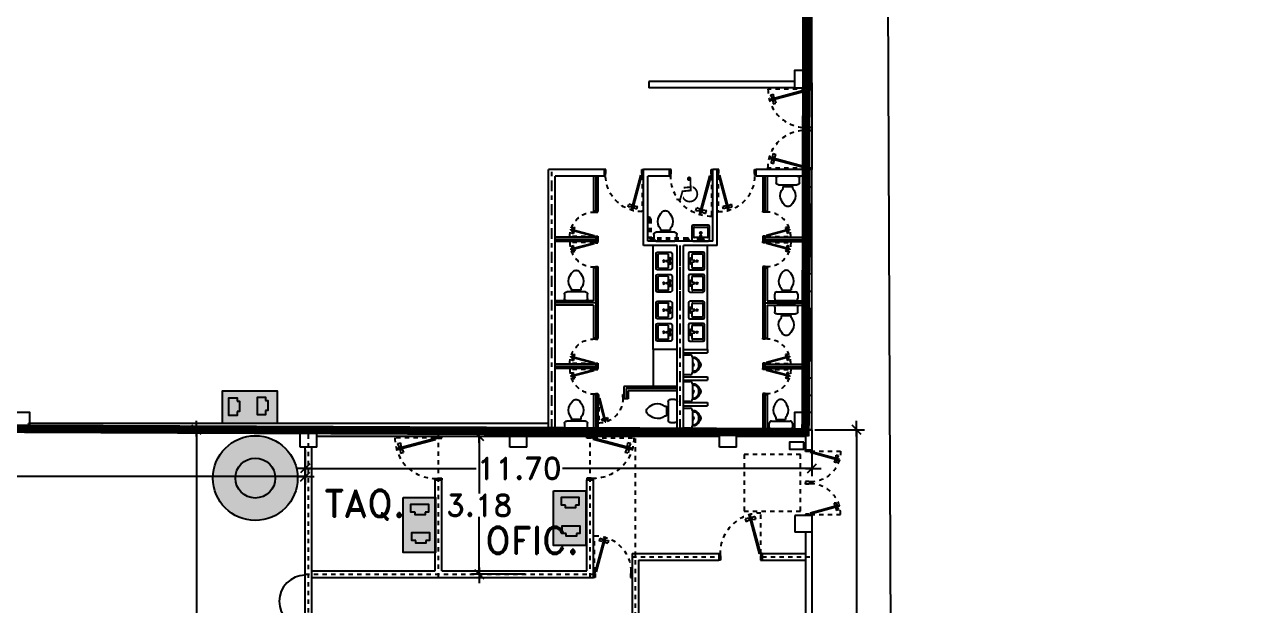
# Model space of a CAD drawing. Header units: millimetres. Extents: x 1590 to 1932, y -48 to 167.
# Drawn here: x 1756.28 to 1784.45, y 70.02 to 83.41 of the extents above; entities that cross this region are included whole.
import ezdxf

# ---------------------------------------------------------------- set-up
doc = ezdxf.new("R2010")
doc.units = ezdxf.units.MM
doc.header["$LTSCALE"] = 0.1
doc.header["$MEASUREMENT"] = 0
doc.header["$PDMODE"] = 35
doc.header["$PDSIZE"] = 0.75
for name, pattern in [('CENTER2', [1.125, 0.75, -0.125, 0.125, -0.125]), ('CENTERX2', [4, 2.5, -0.5, 0.5, -0.5]), ('HIDDEN', [0.375, 0.25, -0.125]), ('HIDDEN2', [0.1875, 0.125, -0.0625])]:
    doc.linetypes.add(name, pattern=pattern)
doc.layers.get('0').update_dxf_attribs({"linetype": 'CONTINUOUS'})
doc.layers.get('DEFPOINTS').update_dxf_attribs({"linetype": 'CONTINUOUS'})
for name, color, linetype in [('_KTI_CONTROL', 7, 'CONTINUOUS'), ('CABLEADO', 172, 'CONTINUOUS'), ('CALLES', 3, 'CONTINUOUS'), ('CAMARAS', 253, 'CONTINUOUS'), ('Eth2Salidas', 5, 'CONTINUOUS'), ('FC', 8, 'HIDDEN2'), ('HANDI', 8, 'CONTINUOUS'), ('P-FIXT', 1, 'CONTINUOUS'), ('PARED', 4, 'CONTINUOUS'), ('TERRENO', 4, 'CONTINUOUS'), ('TEXT', 3, 'CONTINUOUS')]:
    doc.layers.add(name, color=color, linetype=linetype)
doc.styles.add('ATT', font='txt')
doc.styles.add('ROMAND', font='romand.shx')
doc.dimstyles.new('URBA', dxfattribs={"dimtxt": 20, "dimasz": 0.5, "dimexe": 1.25, "dimexo": 0.63, "dimgap": 0.63, "dimtad": 0, "dimtih": 1, "dimtoh": 1, "dimzin": 1, "dimdsep": 46, "dimtxsty": 'ROMAND', "dimcen": 2.5, "dimclrd": 1, "dimclre": 1, "dimclrt": 3, "dimadec": 0, "dimazin": 0, "dimtfac": 1, "dimtmove": 0, "dimatfit": 3, "dimfxl": 1, "dimtvp": 1, "dimtolj": 1, "dimtzin": 1, "dimarcsym": 0})

# ---------------------------------------------------------------- blocks, each defined once
blk = doc.blocks.new('P-GIRO-D')
at = {"color": 2}
for p, q in [((-0.31, 0.963), (-0.389, 0.952)), ((-0.389, 0.952), (-0.371, 0.884)), ((-0.297, 0.915), (-0.371, 0.884)), ((-0.281, 1.048), (-0.31, 1.041)), ((-0.31, 1.041), (-0.069, 0.142)), ((-0.31, 0.963), (-0.297, 0.915)), ((-0.288, 0.958), (-0.307, 0.953)), ((-0.28, 0.929), (-0.299, 0.924)), ((-0.281, 1.048), (-0.04, 0.15)), ((-0.239, 0.971), (-0.259, 0.966)), ((-0.232, 0.942), (-0.251, 0.937)), ((-0.242, 0.981), (-0.167, 1.011)), ((-0.242, 0.981), (-0.229, 0.933)), ((-0.229, 0.933), (-0.149, 0.944)), ((-0.167, 1.011), (-0.149, 0.944)), ((-1, 0.15), (-0.97, 0.15)), ((-0.96, 0), (-1, 0)), ((-0.97, 0.15), (-0.97, 0.1)), ((-0.97, 0.1), (-0.96, 0.1)), ((-0.96, 0.1), (-0.96, 0)), ((-0.04, 0.15), (-0.069, 0.142)), ((-0.04, 0.1), (-0.04, 0)), ((-0.03, 0.1), (-0.04, 0.1)), ((-0.04, 0), (0, 0)), ((-0.03, 0.15), (-0.03, 0.1)), ((0, 0.15), (-0.03, 0.15))]:
    blk.add_line(p, q, dxfattribs=at)
at = {"color": 1, "linetype": 'HIDDEN2'}
blk.add_line((-0.03, 0.15), (-0.03, 1.08), dxfattribs=at)
blk.add_arc((-0.04, 0.15), 0.93, 89.3839, 180, dxfattribs=at)
blk = doc.blocks.new('15PTOI01')
at = {"color": 0, "linetype": 'ByBlock'}
for p, q in [((0, -8.5), (0, 8.5)), ((2, 10.5), (6, 10.5)), ((8, 8.5), (8, -8.5)), ((9.5, 4.375), (9.5, -4.375)), ((11.25, 4.375), (9.5, 4.375)), ((6, -10.5), (2, -10.5)), ((11.25, -4.375), (9.5, -4.375))]:
    blk.add_line(p, q, dxfattribs=at)
for centre, radius, start, end in [((2, 8.5), 2, 90, 180), ((6, 8.5), 2, 0, 90), ((17.766404, -2.827313), 9.712715, 75.184599, 132.137709), ((13.6875, -12.03125), 19.717859, 49.950272, 70.559965), ((23.458333, 0), 4.229167, 313.602819, 46.397181), ((2, -8.5), 2, 180, 270), ((6, -8.5), 2, 270, 0), ((17.766404, 2.827313), 9.712715, 227.862291, 284.815401), ((13.6875, 12.03125), 19.717859, 289.440035, 310.049728)]:
    blk.add_arc(centre, radius, start, end, dxfattribs=at)
at = {"color": 0, "linetype": 'ByBlock', "style": 'ATT'}
for tag, p, flags in [('ITEM', (0, -23), 3), ('ROOM_NUMBER', (0, -32), 1)]:
    blk.add_attdef(tag, p, '', height=6, dxfattribs=dict(at, flags=flags))
blk = doc.blocks.new('ss1')
at = {"layer": '_KTI_CONTROL', "color": 1}
for points in [[(0.141, 0.122, 0), (0.141, 0.122, 0), (0.141, 0.122, 0), (0.141, 0.122, 0), (0.141, 0.122, 0)], [(0.141, 0.122, 0), (0.141, 0.122, 0), (0.141, 0.122, 0), (0.141, 0.122, 0), (0.141, 0.122, 0), (0.141, 0.122, 0), (0.141, 0.122, 0), (0.141, 0.122, 0), (0.141, 0.122, 0), (0.141, 0.122, 0), (0.141, 0.122, 0)]]:
    blk.add_polyline3d(points, dxfattribs=at)
at = {"layer": '_KTI_CONTROL'}
for points in [[(0.141, 0.122, 0), (0.141, 0.122, 0), (0.141, 0.122, 0), (0.141, 0.122, 0)], [(0.141, 0.122, 0), (0.141, 0.122, 0)]]:
    blk.add_polyline3d(points, dxfattribs=at)
at = {"layer": 'P-FIXT', "xscale": 0.0254, "yscale": 0.0254, "zscale": 0.0254}
blk.add_blockref('15PTOI01', (17.719, 12.528), dxfattribs=at)
blk = doc.blocks.new('UTP1$0$DIMBLOCK')
at = {"color": 1}
blk.add_line((-7.5, 0), (10.5, 0), dxfattribs=at)
at = {"color": 4}
blk.add_line((-5.25, -5.25), (5.25, 5.25), dxfattribs=at)
blk = doc.blocks.new('*D301')
at = {"layer": 'CALLES', "color": 1, "linetype": 'Continuous', "transparency": 16777216}
for p, q in [((1762.575, 74.065), (1760.069, 74.065)), ((1760.249, 74.045), (1760.249, 63.335)), ((1760.249, 52.085), (1760.249, 62.795)), ((1762.575, 52.065), (1760.069, 52.065))]:
    blk.add_line(p, q, dxfattribs=at)
at = {"layer": 'DEFPOINTS', "color": 0, "linetype": 'Continuous', "transparency": 16777216}
for p in [(1762.637, 74.065), (1760.249, 52.065), (1762.637, 52.065)]:
    blk.add_point(p, dxfattribs=at)
at = {"layer": 'CALLES', "color": 1, "linetype": 'Continuous', "transparency": 16777216, "xscale": 0.02, "yscale": 0.02, "zscale": 0.02}
for p, rotation in [((1760.249, 74.065), 90), ((1760.249, 52.065), 270)]:
    blk.add_blockref('UTP1$0$DIMBLOCK', p, dxfattribs=dict(at, rotation=rotation))
at = {"layer": 'CALLES', "color": 3, "linetype": 'Continuous', "transparency": 16777216, "insert": (1760.249, 63.065), "char_height": 0.5, "attachment_point": 5, "style": 'ROMAND'}
blk.add_mtext('\\A1;22.00', dxfattribs=at)
blk = doc.blocks.new('*D302')
at = {"layer": 'CALLES', "color": 1, "linetype": 'Continuous', "transparency": 16777216}
for p, q in [((1767.944, 73.915), (1766.591, 73.915)), ((1766.771, 73.895), (1766.771, 72.598)), ((1766.771, 70.76), (1766.771, 72.058)), ((1767.824, 70.74), (1766.591, 70.74))]:
    blk.add_line(p, q, dxfattribs=at)
at = {"layer": 'DEFPOINTS', "color": 0, "linetype": 'Continuous', "transparency": 16777216}
for p in [(1768.006, 73.915), (1766.771, 70.74), (1767.886, 70.74)]:
    blk.add_point(p, dxfattribs=at)
at = {"layer": 'CALLES', "color": 1, "linetype": 'Continuous', "transparency": 16777216, "xscale": 0.02, "yscale": 0.02, "zscale": 0.02}
for p, rotation in [((1766.771, 73.915), 90), ((1766.771, 70.74), 270)]:
    blk.add_blockref('UTP1$0$DIMBLOCK', p, dxfattribs=dict(at, rotation=rotation))
at = {"layer": 'CALLES', "color": 3, "linetype": 'Continuous', "transparency": 16777216, "insert": (1766.771, 72.328), "char_height": 0.5, "attachment_point": 5, "style": 'ROMAND'}
blk.add_mtext('\\A1;3.18', dxfattribs=at)
blk = doc.blocks.new('15PLAV06')
at = {"color": 0, "linetype": 'ByBlock'}
for p, q in [((0, 8.5), (0, -8.5)), ((16.5, 10), (1.5, 10)), ((2, -1.5), (2, 1.5)), ((7, 0.5), (3, 1.5)), ((4, 1.25), (4, 7.25)), ((4.75, 8), (15.25, 8)), ((7, -0.5), (7, 0.5)), ((16, 7.25), (16, -7.25)), ((18, -8.5), (18, 8.5)), ((1.5, -10), (16.5, -10)), ((3, -1.5), (7, -0.5)), ((4, -7.25), (4, -1.25)), ((15.25, -8), (4.75, -8))]:
    blk.add_line(p, q, dxfattribs=at)
for centre in [(2.5, 2.5), (9.5, 0), (2.5, -2.5)]:
    blk.add_circle(centre, 1, dxfattribs=at)
for centre, radius, start, end in [((1.5, 8.5), 1.5, 90, 180), ((4.75, 7.25), 0.75, 90, 180), ((15.25, 7.25), 0.75, 0, 90), ((16.5, 8.5), 1.5, 0, 90), ((1.5, -8.5), 1.5, 180, 270), ((4.75, -7.25), 0.75, 180, 270), ((15.25, -7.25), 0.75, 270, 0), ((16.5, -8.5), 1.5, 270, 0)]:
    blk.add_arc(centre, radius, start, end, dxfattribs=at)
at = {"color": 0, "linetype": 'ByBlock', "style": 'ATT'}
for tag, p, flags in [('ROOM_NUMBER', (0, -29), 1), ('ITEM', (0, -20), 3)]:
    blk.add_attdef(tag, p, '', height=6, dxfattribs=dict(at, flags=flags))
blk = doc.blocks.new('HANDI')
at = {"const_width": 0.0887}
blk.add_lwpolyline([(0.248, 0.911, 1), (0.336, 0.911, 1)], format="xyb", close=True, dxfattribs=at)
at = {"const_width": 0.0703}
blk.add_lwpolyline([(0.854, 0.176), (0.723, 0.124), (0.591, 0.458), (0.278, 0.458), (0.239, 0.907)], dxfattribs=at)
blk.add_lwpolyline([(0.17, 0.572, 1.299531), (0.584, 0.19, 0.358805)], format="xyb", dxfattribs=at)
for points in [[(0.151, 0.602), (0.182, 0.619), (0.189, 0.543)], [(0.299, 0.623), (0.305, 0.553), (0.535, 0.623), (0.535, 0.553)], [(0.553, 0.207), (0.576, 0.271), (0.615, 0.174)]]:
    blk.add_solid(points)
blk = doc.blocks.new('*D323')
at = {"color": 1, "linetype": 'Continuous', "transparency": 16777216}
for p, q in [((1743.028, 73.853), (1743.028, 72.807)), ((1762.757, 73.603), (1762.757, 72.807)), ((1743.048, 72.987), (1751.702, 72.987)), ((1762.737, 72.987), (1753.766, 72.987))]:
    blk.add_line(p, q, dxfattribs=at)
at = {"layer": 'DEFPOINTS', "color": 0, "linetype": 'Continuous', "transparency": 16777216}
for p in [(1743.028, 73.915), (1762.757, 73.665), (1743.028, 72.987)]:
    blk.add_point(p, dxfattribs=at)
at = {"color": 1, "linetype": 'Continuous', "transparency": 16777216, "xscale": 0.02, "yscale": 0.02, "zscale": 0.02, "rotation": 180}
blk.add_blockref('UTP1$0$DIMBLOCK', (1743.028, 72.987), dxfattribs=at)
at = {"color": 1, "linetype": 'Continuous', "transparency": 16777216, "xscale": 0.02, "yscale": 0.02, "zscale": 0.02}
blk.add_blockref('UTP1$0$DIMBLOCK', (1762.757, 72.987), dxfattribs=at)
at = {"color": 3, "linetype": 'Continuous', "transparency": 16777216, "insert": (1752.734, 72.987), "char_height": 0.5, "attachment_point": 5, "style": 'ROMAND'}
blk.add_mtext('\\A1;20.05', dxfattribs=at)
blk = doc.blocks.new('*D363')
at = {"color": 1, "linetype": 'Continuous', "transparency": 16777216}
for p, q in [((1774.447, 74.003), (1774.447, 72.998)), ((1762.757, 73.54), (1762.757, 72.998)), ((1762.777, 73.178), (1766.697, 73.178)), ((1774.427, 73.178), (1768.69, 73.178))]:
    blk.add_line(p, q, dxfattribs=at)
at = {"layer": 'DEFPOINTS', "color": 0, "linetype": 'Continuous', "transparency": 16777216}
for p in [(1774.447, 74.065), (1762.757, 73.603), (1774.447, 73.178)]:
    blk.add_point(p, dxfattribs=at)
at = {"color": 1, "linetype": 'Continuous', "transparency": 16777216, "xscale": 0.02, "yscale": 0.02, "zscale": 0.02, "rotation": 180}
blk.add_blockref('UTP1$0$DIMBLOCK', (1762.757, 73.178), dxfattribs=at)
at = {"color": 1, "linetype": 'Continuous', "transparency": 16777216, "xscale": 0.02, "yscale": 0.02, "zscale": 0.02}
blk.add_blockref('UTP1$0$DIMBLOCK', (1774.447, 73.178), dxfattribs=at)
at = {"color": 3, "linetype": 'Continuous', "transparency": 16777216, "insert": (1767.694, 73.178), "char_height": 0.5, "attachment_point": 5, "style": 'ROMAND'}
blk.add_mtext('\\A1;11.70', dxfattribs=at)
blk = doc.blocks.new('*D364')
at = {"color": 1, "linetype": 'Continuous', "transparency": 16777216}
for p, q in [((1774.51, 74.065), (1775.657, 74.065)), ((1775.477, 74.045), (1775.477, 52.554)), ((1775.477, 26.085), (1775.477, 52.014)), ((1774.51, 26.065), (1775.657, 26.065))]:
    blk.add_line(p, q, dxfattribs=at)
at = {"layer": 'DEFPOINTS', "color": 0, "linetype": 'Continuous', "transparency": 16777216}
for p in [(1774.447, 74.065), (1774.447, 26.065), (1775.477, 26.065)]:
    blk.add_point(p, dxfattribs=at)
at = {"color": 1, "linetype": 'Continuous', "transparency": 16777216, "xscale": 0.02, "yscale": 0.02, "zscale": 0.02}
for p, rotation in [((1775.477, 74.065), 90), ((1775.477, 26.065), 270)]:
    blk.add_blockref('UTP1$0$DIMBLOCK', p, dxfattribs=dict(at, rotation=rotation))
at = {"color": 3, "linetype": 'Continuous', "transparency": 16777216, "insert": (1775.477, 52.284), "char_height": 0.5, "attachment_point": 5, "style": 'ROMAND'}
blk.add_mtext('\\A1;48.10', dxfattribs=at)
blk = doc.blocks.new('15PURN02')
at = {"color": 0, "linetype": 'ByBlock'}
for p, q in [((0, 9), (6, 9)), ((0, -9), (0, 9)), ((8, 7), (8, -7)), ((6, -9), (0, -9))]:
    blk.add_line(p, q, dxfattribs=at)
for centre, radius, start, end in [((6, 7), 2, 0, 90), ((8.25, 0.25), 6.75, 16.60688, 92.1211), ((8, 0), 1.5, 270, 90), ((8.25, 0.25), 5.75, 357.8789, 92.1211), ((13.5, 0), 2.5, 271.07073, 88.92927), ((6, -7), 2, 270, 0), ((8.25, -0.25), 6.75, 267.8789, 343.39312), ((8.25, -0.25), 5.75, 267.8789, 2.1211)]:
    blk.add_arc(centre, radius, start, end, dxfattribs=at)
at = {"color": 0, "linetype": 'ByBlock', "style": 'ATT'}
for tag, p, flags in [('ITEM', (0, -21), 3), ('ROOM_NUMBER', (0, -30), 1)]:
    blk.add_attdef(tag, p, '', height=6, dxfattribs=dict(at, flags=flags))
blk = doc.blocks.new('dosSALIDAS')
at = {"layer": 'Eth2Salidas', "linetype": 'Continuous'}
h = blk.add_hatch(color=0, dxfattribs=at)
h.dxf.hatch_style = 1
h.paths.add_polyline_path([(0.325, 0), (0, 0), (0, -0.55), (0.325, -0.55)])
h.paths.add_polyline_path([(0.12, -0.171), (0.12, -0.146), (0.079, -0.146), (0.079, -0.065), (0.255, -0.065), (0.255, -0.146), (0.222, -0.146), (0.222, -0.171)], flags=16)
h.paths.add_polyline_path([(0.264, -0.351), (0.264, -0.431), (0.23, -0.431), (0.23, -0.456), (0.128, -0.456), (0.128, -0.431), (0.087, -0.431), (0.087, -0.351)], flags=16)
h = blk.add_hatch(color=256, dxfattribs=at)
h.dxf.hatch_style = 1
h.paths.add_polyline_path([(0.222, -0.171), (0.222, -0.146), (0.255, -0.146), (0.255, -0.065), (0.079, -0.065), (0.079, -0.146), (0.12, -0.146), (0.12, -0.171)])
h = blk.add_hatch(color=256, dxfattribs=at)
h.dxf.hatch_style = 1
h.paths.add_polyline_path([(0.23, -0.456), (0.23, -0.431), (0.264, -0.431), (0.264, -0.351), (0.087, -0.351), (0.087, -0.431), (0.128, -0.431), (0.128, -0.456)])
at = {"layer": 'Eth2Salidas', "color": 18, "linetype": 'Continuous', "true_color": 0x000000}
blk.add_lwpolyline([(0, 0), (0.325, 0), (0.325, -0.55), (0, -0.55)], close=True, dxfattribs=at)
for points in [[(0.12, -0.146), (0.079, -0.146), (0.079, -0.065), (0.255, -0.065), (0.255, -0.146), (0.222, -0.146)], [(0.222, -0.146), (0.222, -0.171), (0.12, -0.171), (0.12, -0.146)], [(0.128, -0.431), (0.087, -0.431), (0.087, -0.351), (0.264, -0.351), (0.264, -0.431), (0.23, -0.431)], [(0.23, -0.431), (0.23, -0.456), (0.128, -0.456), (0.128, -0.431)]]:
    blk.add_lwpolyline(points, dxfattribs=at)
blk = doc.blocks.new('A$C2b54071f')
at = {"layer": 'Eth2Salidas', "color": 0, "linetype": 'Continuous', "xscale": 2.294213201718801, "yscale": 2.294213201718801, "zscale": 2.294213201718801}
blk.add_blockref('dosSALIDAS', (0, 1.262), dxfattribs=at)
blk = doc.blocks.new('cams')
at = {"layer": 'CAMARAS', "linetype": 'Continuous', "true_color": 0xffffff}
h = blk.add_hatch(color=7, dxfattribs=at)
h.dxf.hatch_style = 1
h.paths.add_polyline_path([(-0.977, 0, 1), (0.977, 0, 1)])
h.paths.add_polyline_path([(0.46, 0, -1), (-0.46, 0, -1)], flags=16)
at = {"layer": 'CAMARAS', "linetype": 'Continuous', "true_color": 0x939598}
h = blk.add_hatch(color=252, dxfattribs=at)
h.dxf.hatch_style = 1
h.paths.add_polyline_path([(-0.46, 0, 1), (0.46, 0, 1)])
at = {"layer": 'CAMARAS', "color": 0, "linetype": 'Continuous'}
for radius in [0.977, 0.977, 0.977, 0.46]:
    blk.add_circle((0, 0), radius, dxfattribs=at)

msp = doc.modelspace()

# ---------------------------------------------------------------- linework, layer by layer
at = {"color": 1, "linetype": 'Continuous'}
for p, q in [((1774.2971, 79.9154), (1774.2971, 80.0654)), ((1774.2971, 79.6654), (1774.4471, 79.6654)), ((1774.2971, 78.8654), (1774.4471, 78.8654)), ((1774.2971, 78.4654), (1774.4471, 78.4654)), ((1774.2971, 77.6654), (1774.4471, 77.6654)), ((1774.2971, 77.2654), (1774.4471, 77.2654)), ((1774.2971, 76.4654), (1774.4471, 76.4654)), ((1774.2971, 76.0654), (1774.4471, 76.0654)), ((1774.2971, 75.2654), (1774.4471, 75.2654)), ((1774.2971, 74.8654), (1774.4471, 74.8654))]:
    msp.add_line(p, q, dxfattribs=at)
at = {"color": 2, "linetype": 'Continuous'}
for p, q in [((1769.4096, 79.9154), (1769.4096, 79.1029)), ((1769.5096, 79.9154), (1769.5096, 79.1029)), ((1773.3096, 79.9154), (1773.3096, 79.1029)), ((1773.4096, 79.9154), (1773.4096, 79.1029)), ((1769.5096, 79.1029), (1769.4096, 79.1029)), ((1773.3096, 79.1029), (1773.4096, 79.1029)), ((1769.5096, 78.5029), (1768.5221, 78.5029)), ((1769.5096, 78.4029), (1768.5221, 78.4029)), ((1769.5096, 78.5029), (1769.5096, 78.4029)), ((1773.3096, 78.5029), (1774.2971, 78.5029)), ((1773.3096, 78.5029), (1773.3096, 78.4029)), ((1773.3096, 78.4029), (1774.2971, 78.4029)), ((1769.5096, 77.8029), (1769.4096, 77.8029)), ((1769.4096, 77.8029), (1769.4096, 77.0404)), ((1769.5096, 77.8029), (1769.5096, 76.1779)), ((1773.3096, 77.8029), (1773.3096, 76.1779)), ((1773.3096, 77.8029), (1773.4096, 77.8029)), ((1773.4096, 77.8029), (1773.4096, 77.0404)), ((1769.4096, 77.0404), (1768.5221, 77.0404)), ((1769.4096, 76.9404), (1768.5221, 76.9404)), ((1769.4096, 76.9404), (1769.4096, 76.1779)), ((1769.5096, 77.0404), (1769.5096, 76.9404)), ((1773.3096, 77.0404), (1773.3096, 76.9404)), ((1773.4096, 77.0404), (1774.2971, 77.0404)), ((1773.4096, 76.9404), (1774.2971, 76.9404)), ((1773.4096, 76.9404), (1773.4096, 76.1779)), ((1769.5096, 76.1779), (1769.4096, 76.1779)), ((1773.3096, 76.1779), (1773.4096, 76.1779)), ((1769.5096, 75.5779), (1768.5221, 75.5779)), ((1769.5096, 75.5779), (1769.5096, 75.4779)), ((1773.3096, 75.5779), (1774.2971, 75.5779)), ((1773.3096, 75.5779), (1773.3096, 75.4779)), ((1769.5096, 75.4779), (1768.5221, 75.4779)), ((1773.3096, 75.4779), (1774.2971, 75.4779)), ((1770.1096, 75.0654), (1770.1096, 74.7779)), ((1771.3346, 75.0654), (1770.1096, 75.0654)), ((1770.2096, 74.9654), (1770.2096, 74.7779)), ((1771.3346, 74.9654), (1770.2096, 74.9654)), ((1769.4096, 74.8779), (1769.4096, 74.0654)), ((1769.5096, 74.8779), (1769.4096, 74.8779)), ((1769.5096, 74.8779), (1769.5096, 74.0654)), ((1770.2096, 74.7779), (1770.1096, 74.7779)), ((1773.3096, 74.8779), (1773.4096, 74.8779)), ((1773.3096, 74.8779), (1773.3096, 74.0654)), ((1773.4096, 74.8779), (1773.4096, 74.0654))]:
    msp.add_line(p, q, dxfattribs=at)
at = {"color": 8, "linetype": 'Continuous'}
for p, q in [((1769.4596, 79.9154), (1769.4596, 79.1029)), ((1773.3596, 79.9154), (1773.3596, 79.1029)), ((1769.5096, 78.4529), (1768.5221, 78.4529)), ((1769.4596, 78.5029), (1769.4596, 78.4029)), ((1773.3096, 78.4529), (1774.2971, 78.4529)), ((1773.3596, 78.5029), (1773.3596, 78.4029)), ((1769.4596, 77.8029), (1769.4596, 76.1779)), ((1773.3596, 77.8029), (1773.3596, 76.1779)), ((1769.5096, 76.9904), (1768.5221, 76.9904)), ((1769.4596, 77.0404), (1769.4596, 76.9404)), ((1773.3096, 76.9904), (1774.2971, 76.9904)), ((1773.3596, 77.0404), (1773.3596, 76.9404)), ((1769.5096, 75.5279), (1768.5221, 75.5279)), ((1769.4596, 75.5779), (1769.4596, 75.4779)), ((1773.3096, 75.5279), (1774.2971, 75.5279)), ((1773.3596, 75.5779), (1773.3596, 75.4779)), ((1770.1596, 75.0154), (1770.1596, 74.7779)), ((1771.3346, 75.0154), (1770.1596, 75.0154)), ((1769.4596, 74.8779), (1769.4596, 74.0654)), ((1773.3596, 74.8779), (1773.3596, 74.0654))]:
    msp.add_line(p, q, dxfattribs=at)
at = {"color": 3, "linetype": 'Continuous'}
for p, q in [((1771.3346, 75.9154), (1770.7846, 75.9154)), ((1770.7846, 75.9154), (1770.7846, 75.0654)), ((1765.7571, 72.9154), (1765.9071, 72.9154)), ((1769.2571, 72.9154), (1769.4071, 72.9154))]:
    msp.add_line(p, q, dxfattribs=at)
at = {"color": 6}
for p, q in [((1762.6371, 73.6654), (1762.6371, 74.0654)), ((1763.0271, 74.0654), (1762.6371, 74.0654)), ((1763.0271, 73.6654), (1763.0271, 74.0654)), ((1767.4771, 73.6654), (1767.4771, 74.0654)), ((1767.8671, 74.0654), (1767.4771, 74.0654)), ((1767.8671, 73.6654), (1767.8671, 74.0654)), ((1772.3171, 73.6654), (1772.3171, 74.0654)), ((1772.7071, 74.0654), (1772.3171, 74.0654)), ((1772.7071, 73.6654), (1772.7071, 74.0654)), ((1763.0271, 73.6654), (1762.6371, 73.6654)), ((1767.8671, 73.6654), (1767.4771, 73.6654)), ((1772.7071, 73.6654), (1772.3171, 73.6654)), ((1774.4471, 72.0954), (1774.0521, 72.0954)), ((1774.0521, 72.0954), (1774.0521, 71.7054)), ((1774.4471, 72.0954), (1774.4471, 71.7054)), ((1774.4471, 71.7054), (1774.0521, 71.7054))]:
    msp.add_line(p, q, dxfattribs=at)
at = {"color": 8, "linetype": 'CENTER2'}
for p, q in [((1762.8321, 66.6554), (1762.8321, 74.0654)), ((1765.8321, 70.6654), (1765.8321, 74.0654)), ((1769.3321, 70.6654), (1769.3321, 74.0654)), ((1770.3721, 74.0654), (1770.3721, 67.1354)), ((1770.2971, 71.1404), (1772.2971, 71.1404)), ((1773.2971, 71.1404), (1774.4471, 71.1404)), ((1762.7571, 70.7404), (1769.4071, 70.7404))]:
    msp.add_line(p, q, dxfattribs=at)
at = {"color": 4}
msp.add_line((1774.4471, 73.5954), (1774.2971, 73.5954), dxfattribs=at)
at = {"color": 6}
msp.add_lwpolyline([(1774.2571, 73.7804), (1773.9271, 73.7804), (1773.9271, 73.6204), (1774.2571, 73.6204)], close=True, dxfattribs=at)
at = {"color": 1, "linetype": 'HIDDEN'}
msp.add_lwpolyline([(1772.8822, 72.1954), (1774.1822, 72.1954), (1774.1822, 73.4954), (1772.8822, 73.4954)], close=True, dxfattribs=at)
at = {"color": 2, "linetype": 'Continuous'}
msp.add_arc((1762.7571, 70.1154), 0.6, 90, 270, dxfattribs=at)
at = {"layer": 'CABLEADO', "linetype": 'Continuous', "const_width": 0.2}
for points in [[(1743.1029, 103.1043), (1743.1029, 98.1776), (1746.8813, 98.1776), (1774.3496, 98.1842), (1774.2971, 73.9154)], [(1743.1149, 74.1464), (1774.3701, 74.0106)]]:
    msp.add_lwpolyline(points, dxfattribs=at)
at = {"layer": 'CALLES', "linetype": 'Continuous'}
msp.add_line((1770.6802, 82.0944), (1770.6802, 81.9444), dxfattribs=at)
at = {"layer": 'CALLES', "color": 1, "linetype": 'Continuous'}
msp.add_line((1774.4471, 82.0654), (1774.4471, 80.0654), dxfattribs=at)
at = {"layer": 'CALLES', "color": 4, "linetype": 'Continuous'}
for points in [[(1774.0471, 81.9444), (1774.4471, 81.9444), (1774.4471, 82.3444), (1774.0471, 82.3444)], [(1756.0061, 74.0654), (1756.4061, 74.0654), (1756.4061, 74.4654), (1756.0061, 74.4654)], [(1774.0471, 74.0654), (1774.4471, 74.0654), (1774.4471, 74.4654), (1774.0471, 74.4654)]]:
    msp.add_lwpolyline(points, close=True, dxfattribs=at)
at = {"layer": 'FC'}
for p, q in [((1770.665, 78.9799), (1770.6596, 78.9799)), ((1770.6596, 78.9799), (1770.6596, 78.9151)), ((1770.6596, 78.9151), (1770.665, 78.9151)), ((1770.6646, 78.9151), (1770.6646, 78.9799)), ((1770.666, 78.9161), (1770.666, 78.9789)), ((1770.6907, 78.9634), (1770.666, 78.9634)), ((1770.6907, 78.9317), (1770.666, 78.9317)), ((1770.6976, 78.9248), (1770.6976, 78.4921)), ((1770.7294, 78.9248), (1770.7294, 78.492)), ((1771.5747, 78.4852), (1770.7363, 78.4852)), ((1770.7893, 78.4534), (1770.7363, 78.4534)), ((1770.7728, 78.4154), (1770.7728, 78.4208)), ((1770.8376, 78.4154), (1770.7728, 78.4154)), ((1770.7738, 78.4218), (1770.8366, 78.4218)), ((1770.7893, 78.4534), (1770.7893, 78.4218)), ((1770.821, 78.4541), (1770.821, 78.4218)), ((1771.5727, 78.4534), (1770.821, 78.4534)), ((1771.5631, 78.4154), (1771.5631, 78.4208)), ((1771.5631, 78.4204), (1771.6279, 78.4204)), ((1771.6279, 78.4154), (1771.5631, 78.4154)), ((1771.5641, 78.4218), (1771.6269, 78.4218)), ((1771.5796, 78.4465), (1771.5796, 78.4218)), ((1771.6114, 78.4465), (1771.6114, 78.4218)), ((1771.6279, 78.4208), (1771.6279, 78.4154))]:
    msp.add_line(p, q, dxfattribs=at)
for centre, radius, start, end in [((1770.665, 78.9789), 0.001, 360, 90), ((1770.665, 78.9161), 0.001, 270, 360), ((1770.6907, 78.9248), 0.0387, 0, 90), ((1770.6907, 78.9248), 0.0069, 0, 90), ((1770.7362, 78.492), 0.0386, 179.94762, 270.12645), ((1770.7363, 78.4921), 0.0069, 180, 270), ((1770.7738, 78.4208), 0.001, 90, 180), ((1771.5641, 78.4208), 0.001, 90, 180), ((1771.5727, 78.4465), 0.0387, 0, 90), ((1771.5727, 78.4465), 0.0069, 0, 90), ((1771.6269, 78.4208), 0.001, 360, 90)]:
    msp.add_arc(centre, radius, start, end, dxfattribs=at)
at = {"layer": 'PARED', "color": 3}
for p, q in [((1774.2971, 82.3444), (1774.2971, 89.8236)), ((1774.4471, 82.3444), (1774.4471, 89.8236)), ((1774.0471, 82.0944), (1770.6802, 82.0944)), ((1774.0471, 81.9444), (1770.6802, 81.9444)), ((1768.3721, 74.0654), (1768.3721, 80.0654)), ((1769.6596, 80.0654), (1768.3721, 80.0654)), ((1769.6596, 79.9154), (1769.6596, 80.0654)), ((1770.5596, 78.3154), (1770.5596, 80.0654)), ((1771.1596, 80.0654), (1770.5596, 80.0654)), ((1771.1596, 79.9154), (1771.1596, 80.0654)), ((1772.1596, 78.4154), (1772.1596, 80.0654)), ((1772.2596, 80.0654), (1772.1596, 80.0654)), ((1772.2596, 78.3154), (1772.2596, 80.0654)), ((1773.1596, 79.9154), (1773.1596, 80.0654)), ((1774.4471, 80.0654), (1773.1596, 80.0654)), ((1774.4471, 74.4654), (1774.4471, 80.0654)), ((1768.5221, 74.0654), (1768.5221, 79.9154)), ((1769.6596, 79.9154), (1768.5221, 79.9154)), ((1770.6596, 78.4154), (1770.6596, 79.9154)), ((1771.1596, 79.9154), (1770.6596, 79.9154)), ((1774.2971, 79.9154), (1773.1596, 79.9154)), ((1774.2971, 74.4654), (1774.2971, 79.9154)), ((1774.2971, 79.2654), (1774.4471, 79.2654)), ((1771.3346, 78.3154), (1770.5596, 78.3154)), ((1772.1596, 78.4154), (1770.6596, 78.4154)), ((1771.3346, 74.0654), (1771.3346, 78.3154)), ((1771.4846, 74.0654), (1771.4846, 78.3154)), ((1772.2596, 78.3154), (1771.4846, 78.3154)), ((1774.2971, 78.0654), (1774.4471, 78.0654)), ((1774.2971, 76.8654), (1774.4471, 76.8654)), ((1774.2971, 75.6654), (1774.4471, 75.6654)), ((1756.3721, 74.0654), (1756.3721, 74.2154)), ((1768.3721, 74.2154), (1756.3721, 74.2154)), ((1762.6371, 74.0654), (1756.3721, 74.0654)), ((1765.7571, 70.8154), (1765.7571, 72.9154)), ((1765.9071, 70.8154), (1765.9071, 72.9154)), ((1769.2571, 70.8154), (1769.2571, 72.9154)), ((1769.4071, 70.6654), (1769.4071, 72.9154)), ((1770.2971, 71.2154), (1770.2971, 67.1354)), ((1770.2971, 71.2154), (1772.2971, 71.2154)), ((1770.4471, 71.0654), (1770.4471, 67.2854)), ((1770.4471, 71.0654), (1772.2971, 71.0654)), ((1772.2971, 71.2154), (1772.2971, 71.0654)), ((1773.2971, 71.2154), (1774.2971, 71.2154)), ((1773.2971, 71.2154), (1773.2971, 71.0654)), ((1773.2971, 71.0654), (1774.2971, 71.0654)), ((1762.9071, 70.8154), (1765.7571, 70.8154)), ((1765.9071, 70.8154), (1769.2571, 70.8154)), ((1762.9071, 70.6654), (1769.4071, 70.6654))]:
    msp.add_line(p, q, dxfattribs=at)
at = {"layer": 'PARED', "color": 8, "linetype": 'CENTERX2'}
for p, q in [((1768.4471, 74.0654), (1768.4471, 80.0654)), ((1771.4096, 76.9404), (1771.4096, 78.3154)), ((1771.4096, 74.0654), (1771.4096, 78.3154))]:
    msp.add_line(p, q, dxfattribs=at)
at = {"layer": 'PARED', "color": 8}
for p, q in [((1774.3471, 78.0654), (1774.3471, 79.2654)), ((1774.3971, 78.0654), (1774.3971, 79.2654)), ((1774.3471, 75.6654), (1774.3471, 76.8654)), ((1774.3971, 75.6654), (1774.3971, 76.8654))]:
    msp.add_line(p, q, dxfattribs=at)
at = {"layer": 'PARED', "color": 2}
for p, q in [((1770.7846, 75.9154), (1770.7846, 78.3154)), ((1772.0346, 75.9154), (1772.0346, 78.3154)), ((1771.4846, 75.9154), (1772.0346, 75.9154)), ((1771.4846, 75.8404), (1772.0346, 75.8404)), ((1772.0346, 75.9154), (1772.0346, 75.8404)), ((1771.4846, 75.2863), (1772.0346, 75.2863)), ((1772.0346, 75.2863), (1772.0346, 75.2113)), ((1771.4846, 75.2113), (1772.0346, 75.2113)), ((1771.4846, 74.6946), (1772.0346, 74.6946)), ((1772.0346, 74.6946), (1772.0346, 74.6196)), ((1771.4846, 74.6196), (1772.0346, 74.6196))]:
    msp.add_line(p, q, dxfattribs=at)
at = {"layer": 'PARED', "color": 4}
for p, q in [((1767.4771, 74.0654), (1762.849, 74.0654)), ((1767.4771, 73.9154), (1763.0271, 73.9154)), ((1772.3171, 74.0654), (1767.8671, 74.0654)), ((1772.3171, 73.9154), (1767.8671, 73.9154)), ((1774.4471, 74.0654), (1772.7071, 74.0654)), ((1774.2971, 73.9154), (1772.7071, 73.9154)), ((1774.2971, 73.9154), (1774.2971, 73.5954)), ((1774.4471, 74.0654), (1774.4471, 73.5954)), ((1762.7571, 66.6554), (1762.7571, 73.6654)), ((1762.9071, 66.6554), (1762.9071, 73.6654)), ((1774.2971, 71.7054), (1774.2971, 69.7054)), ((1774.4471, 71.7054), (1774.4471, 69.7054))]:
    msp.add_line(p, q, dxfattribs=at)
at = {"layer": 'TERRENO', "color": 5, "linetype": 'Continuous'}
msp.add_line((1776.4555, 24.0654), (1776.0202, 128.6965), dxfattribs=at)

# ---------------------------------------------------------------- block references
at = {"color": 1, "linetype": 'Continuous', "xscale": -1}
for p, rotation in [((1786.4188, 97.6345), 90), ((1786.3813, 94.6595), 90), ((1758.5361, 60.6963), 270), ((1756.4768, 59.3213), 270), ((1756.4768, 56.3463), 270), ((1783.4765, 74.6595), 90), ((1784.4661, 74.6595), 90)]:
    msp.add_blockref('ss1', p, dxfattribs=dict(at, rotation=rotation))
at = {"color": 1, "linetype": 'Continuous'}
for p, rotation in [((1786.3813, 59.3213), 90), ((1786.2559, 56.3463), 90), ((1760.3432, 74.6595), 270)]:
    msp.add_blockref('ss1', p, dxfattribs=dict(at, rotation=rotation))
at = {"color": 1, "linetype": 'Continuous', "xscale": -1}
msp.add_blockref('ss1', (1789.0537, 61.9708), dxfattribs=at)
at = {"color": 0, "linetype": 'Continuous'}
for p in [(1765.0154, 71.241), (1768.4841, 71.4005)]:
    msp.add_blockref('A$C2b54071f', p, dxfattribs=at)
at = {"layer": 'CAMARAS', "color": 0, "linetype": 'Continuous'}
msp.add_blockref('cams', (1761.6057, 72.9543), dxfattribs=at)
at = {"layer": 'Eth2Salidas', "color": 0, "linetype": 'Continuous', "xscale": 2.294213201718801, "yscale": 2.294213201718801, "zscale": 2.294213201718801, "rotation": 90}
msp.add_blockref('dosSALIDAS', (1760.8494, 74.2154), dxfattribs=at)
at = {"layer": 'HANDI', "xscale": -0.5998902583154753, "yscale": 0.5998902583155541, "zscale": 0.5998902583155464, "rotation": 5.365181724140591}
msp.add_blockref('HANDI', (1771.8394, 79.3243), dxfattribs=at)
at = {"layer": 'P-FIXT', "xscale": 0.02032000000008338, "yscale": 0.02032000000008338, "zscale": 0.02032000000008338, "rotation": 90}
msp.add_blockref('15PLAV06', (1771.8814, 78.4154, 0), dxfattribs=at)
at = {"layer": 'P-FIXT'}
for name, p, xscale, yscale, zscale in [('15PLAV06', (1771.2185, 77.9558), -0.02032000000008338, 0.02031999999999812, 0.02032), ('15PLAV06', (1771.6008, 77.9558), 0.02032000000008338, 0.02032000000008338, 0.02032000000008338), ('15PLAV06', (1771.2185, 77.445), -0.02032000000008338, 0.02031999999999812, 0.02032), ('15PLAV06', (1771.6008, 77.445), 0.02032000000008338, 0.02032000000008338, 0.02032000000008338), ('15PLAV06', (1771.2185, 76.8254), -0.02032000000008338, 0.02031999999999812, 0.02032), ('15PLAV06', (1771.6008, 76.8254), 0.02032000000008338, 0.02032000000008338, 0.02032000000008338), ('15PLAV06', (1771.2185, 76.3146), -0.02032000000008338, 0.02031999999999812, 0.02032), ('15PLAV06', (1771.6008, 76.3146), 0.02032000000008338, 0.02032000000008338, 0.02032000000008338), ('15PURN02', (1771.4846, 75.5645), 0.02539999999999054, 0.02539999999999054, 0.02539999999999054), ('15PURN02', (1771.4846, 74.9484), 0.02539999999999054, 0.02539999999999054, 0.02539999999999054), ('15PURN02', (1771.4846, 74.3347), 0.02539999999999054, 0.02539999999999054, 0.02539999999999054)]:
    msp.add_blockref(name, p, dxfattribs=dict(at, xscale=xscale, yscale=yscale, zscale=zscale))
at = {"layer": 'PARED', "yscale": 0.9395000000000091, "zscale": 0.9395000000000091, "rotation": 90}
for p, xscale in [((1774.4471, 81.9444), 0.9395000000000091), ((1774.4471, 80.0654), -0.9395000000000091)]:
    msp.add_blockref('P-GIRO-D', p, dxfattribs=dict(at, xscale=xscale))
at = {"layer": 'PARED'}
for p, xscale, yscale, rotation in [((1770.5596, 80.0654), -0.9, 0.9, 180), ((1772.2596, 80.0654), 0.9, 0.9, 180), ((1769.5096, 78.5029), -0.599999999999909, 0.5999999999999943, 90), ((1773.3096, 78.5029), 0.599999999999909, 0.599999999999909, 270), ((1769.5096, 78.4029), 0.599999999999909, 0.599999999999909, 90), ((1773.3096, 78.4029), -0.599999999999909, 0.5999999999999943, 270), ((1769.5096, 75.5779), -0.599999999999909, 0.5999999999999943, 90), ((1773.3096, 75.5779), 0.599999999999909, 0.599999999999909, 270), ((1769.5096, 75.4779), 0.599999999999909, 0.599999999999909, 90), ((1773.3096, 75.4779), -0.599999999999909, 0.5999999999999943, 270), ((1769.5096, 74.8779), 0.599999999999909, 0.599999999999909, 180), ((1774.2971, 73.5954), -0.75, 0.75, 270), ((1774.2971, 72.0954), 0.75, 0.75, 270)]:
    msp.add_blockref('P-GIRO-D', p, dxfattribs=dict(at, xscale=xscale, yscale=yscale, rotation=rotation))
at = {"layer": 'PARED', "xscale": -1}
for p, rotation in [((1772.1596, 80.0654), 180), ((1769.2571, 73.9154), 270)]:
    msp.add_blockref('P-GIRO-D', p, dxfattribs=dict(at, rotation=rotation))
at = {"layer": 'PARED', "rotation": 90}
msp.add_blockref('P-GIRO-D', (1765.9071, 73.9154), dxfattribs=at)
at = {"layer": 'PARED'}
msp.add_blockref('P-GIRO-D', (1773.2971, 71.0654), dxfattribs=at)
at = {"layer": 'PARED', "xscale": -0.8900000000001, "yscale": 0.8899999999999864}
msp.add_blockref('P-GIRO-D', (1769.4071, 70.6654), dxfattribs=at)

# ---------------------------------------------------------------- texts
at = {"layer": 'TEXT', "style": 'ROMAND'}
for s, p in [('TAQ.', (1763.1967, 72.0575)), ('OFIC.', (1766.9097, 71.2074))]:
    msp.add_text(s, height=0.625, dxfattribs=at).set_placement(p)

# ---------------------------------------------------------------- dimensions: what is measured, and where the dimension line sits
at = {"color": 2, "linetype": 'Continuous'}
dim = msp.add_linear_dim(base=(1775.4767, 26.0654), p1=(1774.4471, 74.0654), p2=(1774.4471, 26.0654), angle=90, text='48.10', dimstyle='URBA', override={"dimtxt": 0.5, "dimasz": 0.02, "dimexe": 0.18, "dimexo": 0.0625, "dimgap": 0.02, "dimzin": 0, "dimblk1": 'UTP1$0$DIMBLOCK', "dimblk2": 'UTP1$0$DIMBLOCK', "dimsah": 1, "dimcen": 0.09, "dimtdec": 4, "dimtofl": 0, "dimtvp": 0, "dimtzin": 0}, dxfattribs=at)
dim.commit()
dim.dimension.update_dxf_attribs({"geometry": '*D364', "text_midpoint": (1775.4767, 52.2841), "dimtype": 160})
at = {"color": 7, "linetype": 'Continuous'}
dim = msp.add_linear_dim(base=(1743.0279, 72.9866), p1=(1762.7571, 73.6654), p2=(1743.0279, 73.9154), text='20.05', dimstyle='URBA', override={"dimtxt": 0.5, "dimasz": 0.02, "dimexe": 0.18, "dimexo": 0.0625, "dimgap": 0.02, "dimzin": 0, "dimblk1": 'UTP1$0$DIMBLOCK', "dimblk2": 'UTP1$0$DIMBLOCK', "dimsah": 1, "dimcen": 0.09, "dimtdec": 4, "dimtofl": 0, "dimtvp": 0, "dimtzin": 0}, dxfattribs=at)
dim.commit()
dim.dimension.update_dxf_attribs({"geometry": '*D323', "text_midpoint": (1752.7342, 72.9866), "dimtype": 160})
at = {"color": 2, "linetype": 'Continuous'}
dim = msp.add_linear_dim(base=(1774.4471, 73.1776), p1=(1762.7571, 73.6029), p2=(1774.4471, 74.0654), text='11.70', dimstyle='URBA', override={"dimtxt": 0.5, "dimasz": 0.02, "dimexe": 0.18, "dimexo": 0.0625, "dimgap": 0.02, "dimzin": 0, "dimblk1": 'UTP1$0$DIMBLOCK', "dimblk2": 'UTP1$0$DIMBLOCK', "dimsah": 1, "dimcen": 0.09, "dimtdec": 4, "dimtofl": 0, "dimtvp": 0, "dimtzin": 0}, dxfattribs=at)
dim.commit()
dim.dimension.update_dxf_attribs({"geometry": '*D363', "text_midpoint": (1767.6937, 73.1776), "dimtype": 160})
at = {"layer": 'CALLES', "color": 2, "linetype": 'Continuous'}
for base, p1, p2, picture, middle in [((1760.2486, 52.0654), (1762.6371, 74.0654), (1762.6371, 52.0654), '*D301', (1760.2486, 63.0654)), ((1766.7713966483, 70.7404154493), (1768.0063541499, 73.9154154493), (1767.8863541499, 70.7404154493), '*D302', (1766.7713966483, 72.3279154493))]:
    dim = msp.add_linear_dim(base=base, p1=p1, p2=p2, angle=90, dimstyle='URBA', override={"dimtxt": 0.5, "dimasz": 0.02, "dimexe": 0.18, "dimexo": 0.0625, "dimgap": 0.02, "dimzin": 0, "dimblk1": 'UTP1$0$DIMBLOCK', "dimblk2": 'UTP1$0$DIMBLOCK', "dimsah": 1, "dimcen": 0.09, "dimtdec": 4, "dimtofl": 0, "dimtvp": 0, "dimtzin": 0}, dxfattribs=at)
    dim.commit()
    dim.dimension.update_dxf_attribs({"geometry": picture, "text_midpoint": middle})

doc.saveas('drawing.dxf')
